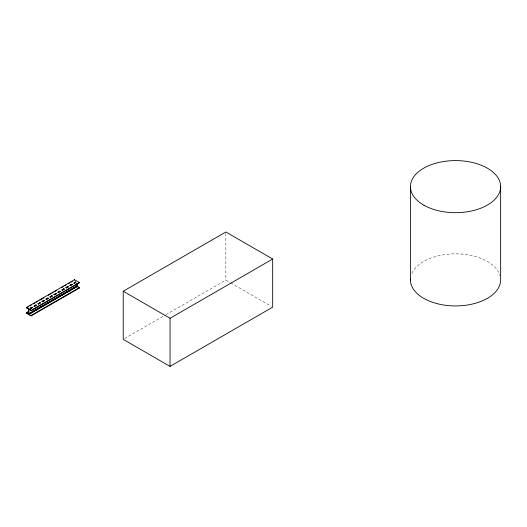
<?xml version="1.0" encoding="UTF-8"?>
<svg xmlns="http://www.w3.org/2000/svg" width="527" height="527" viewBox="0 0 527 527"><rect width="100%" height="100%" fill="white"/><g stroke="black" fill="none" stroke-linecap="round" stroke-linejoin="round"><path stroke-width="0.4" stroke-dasharray="2.63 1.98" d="M29.782 308.335L75.842 281.741M29.841 308.387L75.895 281.793M29.894 308.447L75.954 281.859M29.98 308.598L76 281.932M30.006 308.677L76.066 282.083M30.032 308.822L76.079 282.162M30.342 308.868L75.862 282.591M30.322 308.993L75.98 282.63M124.649 338.538L165.274 315.087M165.985 314.672L225.852 280.107L230.108 282.564M230.819 282.979L271.267 306.325M225.852 233.613L225.852 280.107M411.837 273.441A45.111 26.04 0 0 1 457.64 253.876A45.111 26.04 0 0 1 500.097 275.812"/><path stroke-width="0.79" d="M26.35 312.649C30.144 317.195 29.868 307.557 26.35 307.979L26.35 307.531L74.531 279.718L79.353 282.498L79.353 282.94L31.165 310.759C27.411 306.22 27.635 315.857 31.165 315.436L31.165 315.877L26.35 313.097L26.35 312.649L28.478 311.424M27.061 307.57L28.478 306.754M29.894 305.93L31.31 305.113M33.438 303.888L34.854 303.071M36.271 302.254L37.687 301.431M39.815 300.206L44.064 297.748M48.313 295.298L50.44 294.073M51.857 293.249L53.273 292.432M54.689 291.615L56.817 290.39M61.778 287.525L63.194 286.708M64.61 285.891L66.027 285.067M68.154 283.842L69.571 283.025M70.987 282.208L72.403 281.385M26.35 313.097L28.478 311.872M26.35 307.531L31.165 310.317L79.353 282.498M46.304 303.499L47.72 302.682M28.906 313.769L77.087 285.95L77.087 283.579M28.913 313.842L77.087 285.95M28.959 314L77.107 286.102L79.353 287.617L79.353 288.058L31.165 315.877M28.992 314.072L77.179 286.26M29.038 314.145L77.225 286.326M29.097 314.211L77.331 286.444M31.165 315.436L79.353 287.617M123.226 291.233L225.852 231.985L272.683 259.02L272.683 307.149L170.056 366.397L123.226 339.362L123.226 291.233L170.056 318.275L272.683 259.02M76.659 286.003L76.797 283.407M77.976 287.268L79.353 288.058M500.65 186.334L500.65 279.58A45.111 26.04 0 0 1 454.768 305.93A45.111 26.04 0 0 1 410.487 278.684M410.441 186.947L410.441 280.193M170.056 318.275L170.056 366.397M74.531 279.718L74.531 280.16M31.165 310.317L31.165 310.759M424.024 205.273A45.111 26.04 0 0 0 499.247 193.086A45.111 26.04 0 0 0 443.359 161.565A45.111 26.04 0 0 0 424.024 205.273"/></g></svg>
